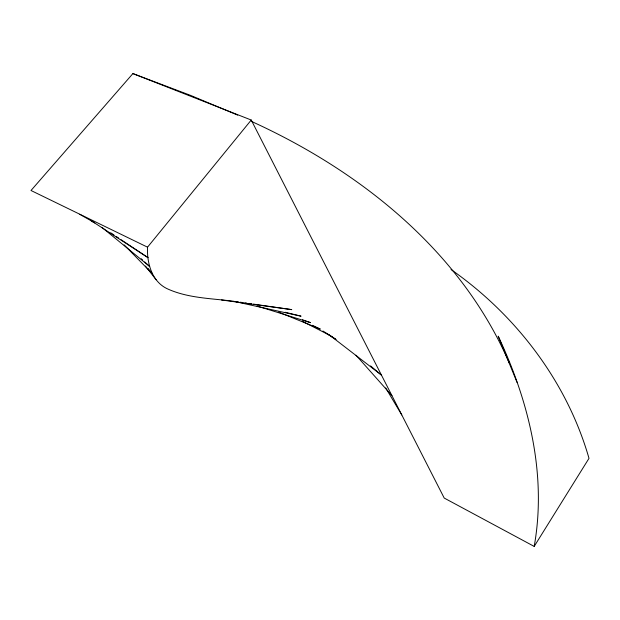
<?xml version="1.0" encoding="UTF-8"?>
<svg xmlns="http://www.w3.org/2000/svg" width="620" height="620" viewBox="0 0 620 620"><rect width="100%" height="100%" fill="white"/><g stroke="black" fill="none" stroke-linecap="round" stroke-linejoin="round"><path stroke-width="0.93" d="M285.192 312.271L301.064 316.185L233.446 301.235C211.66 298.398 188.813 298.259 168.4 289.269C152.094 282.425 146.785 263.415 147.529 247.179L31 190.495L132.905 73.586L251.247 120.032L444.214 498.054L534.192 546.414C547.065 474.54 528.868 401.225 498.193 336.172L517.088 382.47M534.192 546.414L589 458.343C567.005 381.719 516.018 315.014 451.035 269.529M147.529 247.179L251.247 120.032M221.542 299.987L291.764 309.628L253.518 304.126M236.313 301.646L238.22 301.917M240.134 302.196L243.001 302.606M244.915 302.885L246.83 303.157M248.744 303.436L251.612 303.846M257.052 306.024L310.581 322.656L302.452 319.734M132.905 73.586L190.596 95.395L237.708 115.118M278.589 312.092L320.3 329.104L312.503 325.314M251.526 121.435C360.367 170.965 461.272 251.263 509.454 363.39M302.7 321.431L330.173 335.567L335.552 339.086M79.67 214.272L94.736 222.836L90.869 220.503L148.064 257.68L121.094 239.708M322.919 331.003L330.173 335.567L381.447 375.092L370.566 365.901M326.391 333.366L336.118 339.535M110.786 232.833L113.956 234.949M116.335 236.53L118.715 238.119M101.874 227.346L149.66 266.476L144.724 261.958M141.197 258.726L142.608 260.012M124.147 244.869L152.342 273.769L148.157 268.522M356.019 355.237L391.902 395.576M145.46 266.042L156.093 279.736M385.679 387.926L401.799 414.958"/></g></svg>
